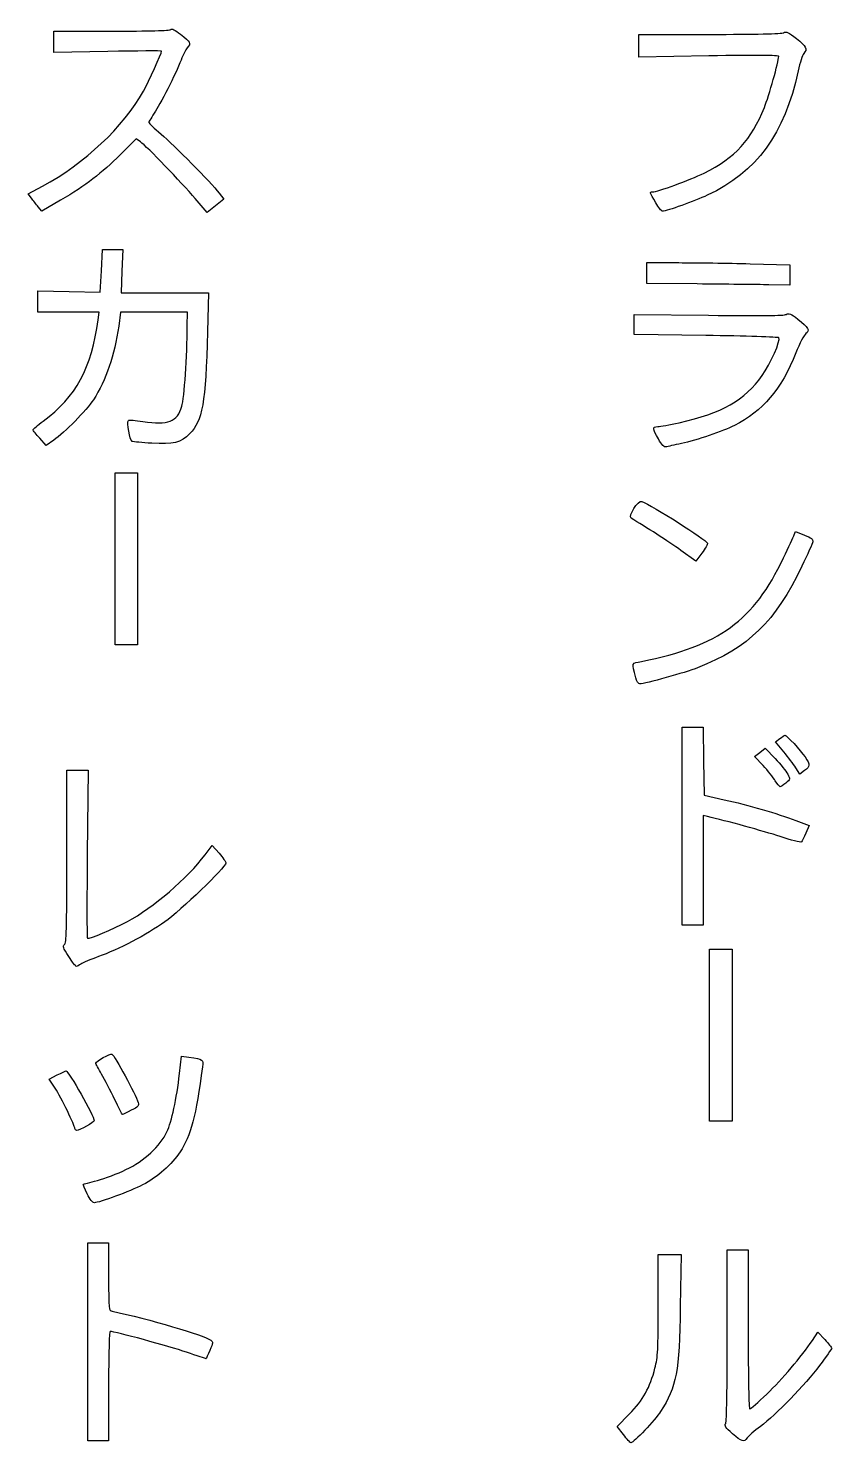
# Model space of a CAD drawing. Extents: x 0.1 to 38.2, y 0.1 to 67.1.
import ezdxf

# ---------------------------------------------------------------- set-up
doc = ezdxf.new("R2010")
doc.units = 0
doc.layers.add('Layer_1', color=7, linetype='CONTINUOUS')

msp = doc.modelspace()

# ---------------------------------------------------------------- linework, layer by layer
at = {"layer": 'Layer_1', "color": 7}
for points in [[(3.860852, 66.031509), (1.308015, 65.979632), (1.308015, 66.487199), (1.308015, 66.994765), (4.036121, 66.994765)], [(32.361183, 65.822736), (29.046305, 65.769475), (29.046305, 66.305916), (29.046305, 66.842357), (32.404296, 66.842357)], [(5.411775, 61.744701), (5.20917, 61.888968), (4.458807, 61.143916)], [(0.237084, 59.081573), (0.088365, 59.284116), (0.755343, 59.643888)], [(9.135454, 59.322283), (9.363338, 59.031437), (8.965155, 58.711895), (8.566971, 58.392354), (8.004805, 59.054814), (8.004805, 59.054814)], [(1.624271, 58.982326), (0.736484, 58.457897), (0.561143, 58.668463)], [(29.846448, 58.85941), (29.846448, 58.85941)], [(3.403201, 53.315123), (3.451068, 53.677093), (1.998521, 53.677093), (0.545974, 53.677093), (0.545974, 54.179432), (0.545974, 54.681771), (2.023834, 54.655708), (3.501695, 54.629645), (3.555723, 55.639349), (3.609751, 56.649053), (4.090888, 56.649053), (4.572026, 56.649053), (4.528892, 55.620298), (4.485759, 54.591542), (6.563635, 54.591542), (8.641511, 54.591542), (8.589485, 52.743593)], [(31.808702, 55.011632), (29.427325, 55.032894), (29.427325, 55.527135), (29.427325, 56.021376), (30.932357, 56.021211)], [(34.323438, 55.970907), (36.209489, 55.920768), (36.209489, 55.437643), (36.209489, 54.954519), (35.199786, 54.972446)], [(31.808702, 55.011633), (31.808702, 55.011632)], [(7.630347, 53.010307), (7.632944, 53.677093), (6.049504, 53.677093), (4.466065, 53.677093), (4.375017, 53.010307)], [(32.22073, 52.56963), (28.817686, 52.616715), (28.817686, 53.094332), (28.817686, 53.571949), (32.344137, 53.527494)], [(1.293035, 47.601162), (0.943926, 47.354842), (0.630644, 47.694713), (0.630644, 47.694713)], [(29.967967, 47.664409), (29.967967, 47.664409), (29.967973, 47.664409)], [(4.20377, 41.979764), (4.20377, 46.056683), (4.737199, 46.056683), (5.270628, 46.056683), (5.270628, 41.979764), (5.270628, 37.902845), (4.737199, 37.902845), (4.20377, 37.902845), (4.20377, 41.979764), (4.20377, 41.979764)], [(36.408027, 43.117685), (36.476203, 43.282996), (36.895326, 43.111274)], [(32.0347, 42.257616), (31.751549, 41.867675), (31.032549, 42.384455), (31.032549, 42.384455)], [(28.901054, 36.341668), (28.901054, 36.341668)], [(31.103816, 29.311843), (31.103816, 33.998394), (31.597625, 33.998394), (32.091438, 33.998394), (32.112012, 32.386259), (32.132586, 30.774124), (33.094532, 30.563828)], [(34.932696, 32.180186), (34.525749, 32.609999), (34.777037, 32.810512), (35.028324, 33.011028), (35.501083, 32.517074)], [(35.91216, 32.839039), (35.525857, 33.30323), (35.725543, 33.460301)], [(1.917648, 27.871358), (1.917648, 31.958926), (2.425138, 31.958926), (2.932628, 31.958926), (2.886943, 27.99798)], [(36.898233, 31.942961), (36.672543, 31.782255), (36.485497, 32.078552), (36.485497, 32.078552), (36.485508, 32.078552)], [(35.514068, 31.464606), (35.514068, 31.464606)], [(32.304047, 29.763393), (32.094486, 29.810072), (32.094486, 27.21768), (32.094486, 24.625289), (31.599158, 24.625289), (31.103832, 24.625289), (31.103832, 29.311843), (31.103816, 29.311843)], [(36.490487, 29.57867), (37.114387, 29.340257), (36.961916, 28.98313)], [(8.474045, 27.94961), (8.810102, 28.39823), (9.135977, 28.027898)], [(32.399283, 19.405309), (32.399283, 23.482229), (32.932714, 23.482229), (33.466143, 23.482229), (33.466143, 19.405309), (33.466143, 15.328389), (32.932714, 15.328389), (32.399283, 15.328389), (32.399283, 19.405309), (32.399283, 19.405309)], [(2.004361, 23.138302), (2.004361, 23.138302), (2.004362, 23.138302)], [(7.262517, 17.581886), (7.357083, 18.407563), (7.70458, 18.357509)], [(1.359396, 16.893001), (1.082073, 17.326525), (1.459225, 17.517643)], [(4.180335, 16.364664), (4.180335, 16.364664)], [(2.298668, 14.975648), (2.298668, 14.975648)], [(2.88245, 11.888224), (2.88245, 11.888224)], [(2.908301, 4.868373), (2.908301, 9.554924), (3.403627, 9.554924), (3.898954, 9.554924), (3.898954, 7.95609)], [(29.960753, 6.615213), (29.960753, 9.003451), (30.501985, 9.003451), (31.043217, 9.003451), (31.006796, 6.545868)], [(33.237528, 5.188235), (33.237528, 9.232062), (33.732857, 9.232062), (34.228182, 9.232062), (34.228182, 5.459961)], [(3.898954, 2.77276), (3.898954, 0.181819), (3.403627, 0.181819), (2.908301, 0.181819), (2.908301, 4.868373), (2.908301, 4.868373)], [(37.271266, 4.940224), (37.532897, 5.329538), (37.858821, 4.975629)], [(28.312138, 0.469451), (28.014577, 0.851332), (28.588899, 1.441055)], [(28.312138, 0.469451), (28.312138, 0.469451), (28.312138, 0.469451)], [(33.484213, 0.512318), (33.484213, 0.512318), (33.484213, 0.512318)]]:
    msp.add_lwpolyline(points, dxfattribs=at)
for points in [[(4.036121, 66.994765), (5.837634, 66.994765), (6.79137, 67.021907), (6.84414, 67.074677)], [(6.84414, 67.074677), (6.899885, 67.130423), (7.040749, 67.062344), (7.309953, 66.84955)], [(7.309953, 66.84955), (7.803611, 66.459336), (7.812917, 66.440715), (7.630285, 66.208537)], [(32.404296, 66.842357), (34.593067, 66.842357), (35.814079, 66.870077), (35.911042, 66.921969)], [(35.911042, 66.921969), (36.034576, 66.988083), (36.137094, 66.942105), (36.515664, 66.650801)], [(36.515664, 66.650801), (36.983114, 66.291106), (37.053619, 66.144921), (36.861843, 65.933012)], [(6.413689, 66.044975), (6.413689, 66.066101), (5.264912, 66.060041), (3.860852, 66.031509)], [(5.548551, 64.152096), (5.802205, 64.605672), (6.413689, 65.943569), (6.413689, 66.044975)], [(7.373993, 65.723304), (7.190215, 65.206048), (6.435239, 63.693107), (6.11535, 63.20104)], [(7.630285, 66.208537), (7.546135, 66.101557), (7.430803, 65.883202), (7.373993, 65.723304)], [(35.676061, 65.795776), (35.676061, 65.851523), (34.664701, 65.859748), (32.361183, 65.822736)], [(34.996145, 63.377747), (35.207801, 63.906327), (35.676061, 65.571637), (35.676061, 65.795776)], [(36.861843, 65.933012), (36.801515, 65.866351), (36.683656, 65.497952), (36.599932, 65.114347)], [(36.599932, 65.114347), (35.943396, 62.106199), (34.634153, 60.314199), (32.290532, 59.215942)], [(0.755343, 59.643888), (2.779186, 60.735562), (4.590778, 62.439438), (5.548551, 64.152096)], [(6.11535, 63.20104), (5.944138, 62.937674), (5.804056, 62.696791), (5.804056, 62.665743)], [(32.132569, 60.265879), (33.621026, 61.010876), (34.377636, 61.833089), (34.996145, 63.377747)], [(5.804056, 62.665743), (5.804056, 62.634696), (6.065377, 62.387237), (6.384768, 62.115835)], [(8.004805, 59.054814), (7.339422, 59.838906), (5.700302, 61.539252), (5.411775, 61.744701)], [(6.384768, 62.115835), (6.995469, 61.596893), (8.746981, 59.818087), (9.135454, 59.322283)], [(4.458807, 61.143916), (3.564703, 60.25614), (2.822478, 59.690127), (1.624271, 58.982326)], [(29.686549, 59.374356), (29.933101, 59.374356), (31.472003, 59.935254), (32.132569, 60.265879)], [(0.561143, 58.668463), (0.464706, 58.784275), (0.318879, 58.970174), (0.237084, 59.081573)], [(29.846448, 58.85941), (29.545432, 59.385237), (29.548811, 59.374356), (29.686549, 59.374356)], [(32.290532, 59.215942), (31.690646, 58.934825), (30.354084, 58.459817), (30.163443, 58.459984)], [(30.163443, 58.459984), (30.114833, 58.460027), (29.972183, 58.639768), (29.846448, 58.85941)], [(30.932357, 56.021211), (31.760123, 56.02112), (33.28611, 55.998483), (34.323438, 55.970907)], [(35.199786, 54.972446), (34.644449, 54.982304), (33.118462, 54.99994), (31.808702, 55.011633)], [(36.032067, 53.569461), (36.171502, 53.644084), (36.24685, 53.613446), (36.583911, 53.345074)], [(0.793637, 48.510751), (2.357591, 49.659222), (3.100653, 51.027246), (3.403201, 53.315123)], [(4.375017, 53.010307), (4.188112, 51.64152), (3.772264, 50.433618), (3.174634, 49.52359)], [(7.372003, 49.21468), (7.487339, 49.59367), (7.624889, 51.614579), (7.630347, 53.010307)], [(32.344137, 53.527494), (34.903941, 53.495224), (35.914849, 53.506728), (36.032067, 53.569461)], [(36.583911, 53.345074), (37.087215, 52.944337), (37.170606, 52.794643), (36.966929, 52.657516)], [(8.589485, 52.743593), (8.493708, 49.341655), (8.35106, 48.523473), (7.748698, 47.921111)], [(35.684945, 52.461374), (35.651302, 52.495019), (34.092405, 52.543734), (32.22073, 52.56963)], [(34.892231, 50.667879), (35.274905, 51.204148), (35.78595, 52.360371), (35.684945, 52.461374)], [(36.966929, 52.657516), (36.881726, 52.600152), (36.668953, 52.194087), (36.489183, 51.745763)], [(36.489183, 51.745763), (35.789252, 50.000239), (34.925881, 48.9795), (33.576427, 48.302101)], [(30.951401, 48.432339), (33.000498, 48.899449), (34.058643, 49.499708), (34.892231, 50.667879)], [(3.174634, 49.52359), (2.838748, 49.012126), (1.82533, 47.976718), (1.293035, 47.601162)], [(5.524134, 48.492803), (6.728714, 48.313591), (7.147576, 48.477222), (7.372003, 49.21468)], [(0.317362, 48.097794), (0.317362, 48.132559), (0.531686, 48.31839), (0.793637, 48.510751)], [(5.013971, 47.549349), (4.903592, 47.591706), (4.751683, 48.458896), (4.839295, 48.546508)], [(4.839295, 48.546508), (4.862364, 48.569577), (5.170541, 48.545407), (5.524134, 48.492803)], [(29.941698, 48.249249), (30.056955, 48.249616), (30.511324, 48.332019), (30.951401, 48.432339)], [(33.576427, 48.302101), (33.027603, 48.026603), (31.779405, 47.603582), (31.065707, 47.451206)], [(0.630644, 47.694713), (0.458339, 47.881643), (0.317362, 48.063029), (0.317362, 48.097794)], [(7.748698, 47.921111), (7.307977, 47.48039), (6.9806, 47.396609), (5.94063, 47.458397)], [(29.967973, 47.664409), (29.678528, 48.170304), (29.675023, 48.24837), (29.941698, 48.249249)], [(30.329937, 47.286633), (30.240616, 47.262263), (30.134964, 47.372529), (29.967967, 47.664409)], [(5.94063, 47.458397), (5.491843, 47.485061), (5.074846, 47.525989), (5.013971, 47.549349)], [(31.065707, 47.451206), (30.73041, 47.379619), (30.399313, 47.305561), (30.329937, 47.286633)], [(28.67196, 43.904769), (28.513746, 43.996716), (29.014928, 44.770998), (29.190233, 44.705459)], [(29.190233, 44.705459), (29.657576, 44.530741), (32.251856, 42.875283), (32.295767, 42.723762)], [(31.032549, 42.384455), (30.454366, 42.80002), (29.358799, 43.50561), (28.67196, 43.904769)], [(35.903041, 42.02935), (36.143286, 42.537013), (36.370531, 43.026764), (36.408027, 43.117685)], [(36.895326, 43.111274), (37.223028, 42.97701), (37.308917, 42.907708), (37.289094, 42.793555)], [(32.295767, 42.723762), (32.307903, 42.681849), (32.190433, 42.472084), (32.0347, 42.257616)], [(37.289094, 42.793555), (37.275152, 42.713257), (37.043758, 42.18856), (36.774896, 41.627564)], [(29.173099, 37.121155), (32.843168, 37.848399), (34.494332, 39.052604), (35.903041, 42.02935)], [(36.774896, 41.627564), (35.5205, 39.010201), (34.248663, 37.773325), (31.827755, 36.816417)], [(28.901054, 36.341668), (28.703538, 37.095063), (28.678434, 37.023133), (29.173099, 37.121155)], [(29.084064, 36.055904), (29.023282, 36.055904), (28.943184, 36.180974), (28.901054, 36.341668)], [(31.827755, 36.816417), (31.259405, 36.591768), (29.326182, 36.055904), (29.084064, 36.055904)], [(35.725543, 33.460301), (35.83537, 33.546692), (35.94761, 33.617371), (35.974968, 33.617371)], [(35.974968, 33.617371), (36.059068, 33.617371), (36.711074, 32.911026), (36.923322, 32.589978)], [(35.501083, 32.517074), (35.761103, 32.245399), (36.031181, 31.912241), (36.10126, 31.776726)], [(36.485508, 32.078552), (36.382633, 32.241518), (36.124625, 32.583735), (35.91216, 32.839039)], [(36.923322, 32.589978), (37.177311, 32.205789), (37.174757, 32.139856), (36.898233, 31.942961)], [(35.514068, 31.464606), (35.418133, 31.621778), (35.156518, 31.943788), (34.932696, 32.180186)], [(36.10126, 31.776726), (36.227605, 31.532395), (36.226837, 31.528862), (36.009521, 31.354965)], [(35.739428, 31.17922), (35.711404, 31.179011), (35.610001, 31.307436), (35.514068, 31.464606)], [(36.009521, 31.354965), (35.888986, 31.258513), (35.767445, 31.179429), (35.739428, 31.17922)], [(33.094532, 30.563828), (34.223748, 30.316966), (35.613461, 29.913814), (36.490487, 29.57867)], [(35.744421, 28.817268), (34.959962, 29.077734), (33.160061, 29.572718), (32.304047, 29.763393)], [(36.961916, 28.98313), (36.87806, 28.786712), (36.782372, 28.598464), (36.749282, 28.564803)], [(36.749282, 28.564803), (36.716188, 28.53114), (36.264003, 28.644751), (35.744421, 28.817268)], [(1.803996, 23.699182), (1.902265, 23.772337), (1.917648, 24.33705), (1.917648, 27.871358)], [(2.886943, 27.99798), (2.861817, 25.819458), (2.864967, 24.02238), (2.893943, 24.004473)], [(4.791217, 24.793265), (6.001181, 25.437962), (7.653191, 26.853806), (8.474045, 27.94961)], [(9.461852, 27.559327), (9.461852, 27.373219), (7.30036, 25.294943), (6.566096, 24.775056)], [(9.135977, 28.027898), (9.315208, 27.824218), (9.461852, 27.613359), (9.461852, 27.559327)], [(2.893943, 24.004473), (2.971648, 23.956447), (4.105044, 24.427657), (4.791217, 24.793265)], [(6.566096, 24.775056), (5.702472, 24.163576), (4.345785, 23.453725), (3.416409, 23.127067)], [(2.004362, 23.138302), (1.736163, 23.545086), (1.706927, 23.626922), (1.803996, 23.699182)], [(2.367771, 22.662027), (2.340604, 22.662027), (2.17707, 22.876352), (2.004361, 23.138302)], [(3.416409, 23.127067), (3.04623, 22.996957), (2.669962, 22.839093), (2.580259, 22.776265)], [(2.580259, 22.776265), (2.490556, 22.713434), (2.394937, 22.662027), (2.367771, 22.662027)], [(3.29173, 18.074812), (3.295613, 18.160393), (3.98097, 18.552408), (4.051017, 18.509118)], [(4.051017, 18.509118), (4.186187, 18.425578), (5.183885, 16.590896), (5.302864, 16.207077)], [(7.70458, 18.357509), (8.405605, 18.256535), (8.398873, 18.261186), (8.352298, 17.910164)], [(1.459225, 17.517643), (1.666658, 17.622757), (1.855355, 17.708761), (1.878549, 17.708761)], [(1.878549, 17.708761), (2.002984, 17.708761), (3.213117, 15.569393), (3.213117, 15.349409)], [(3.565855, 17.54991), (3.413761, 17.809419), (3.290405, 18.045625), (3.29173, 18.074812)], [(4.180335, 16.364664), (3.994464, 16.757043), (3.717948, 17.290404), (3.565855, 17.54991)], [(6.663607, 14.818408), (6.891372, 15.304646), (7.125351, 16.384264), (7.262517, 17.581886)], [(8.352298, 17.910164), (8.04385, 15.585488), (7.791716, 14.621296), (7.29761, 13.876892)], [(2.298668, 14.975648), (2.298668, 15.118035), (1.657234, 16.427405), (1.359396, 16.893001)], [(4.55407, 15.651251), (4.534388, 15.651251), (4.366206, 15.972288), (4.180335, 16.364664)], [(5.302864, 16.207077), (5.347714, 16.062396), (5.301651, 16.011948), (4.972417, 15.84511)], [(4.972417, 15.84511), (4.762009, 15.738486), (4.573753, 15.651251), (4.55407, 15.651251)], [(2.377405, 14.889209), (2.3341, 14.889209), (2.298668, 14.928108), (2.298668, 14.975648)], [(3.213117, 15.349409), (3.213117, 15.271056), (2.519694, 14.889209), (2.377405, 14.889209)], [(4.722563, 13.031095), (5.584832, 13.446517), (6.351786, 14.15273), (6.663607, 14.818408)], [(7.29761, 13.876892), (6.901114, 13.279546), (6.207058, 12.670976), (5.509816, 12.3093)], [(3.365525, 12.518528), (3.721779, 12.612489), (4.332446, 12.843143), (4.722563, 13.031095)], [(2.88245, 11.888224), (2.766945, 12.123736), (2.682645, 12.323459), (2.695116, 12.332058)], [(2.695116, 12.332058), (2.707587, 12.340666), (3.009271, 12.424568), (3.365525, 12.518528)], [(5.509816, 12.3093), (4.918133, 12.002378), (3.45687, 11.460026), (3.221617, 11.460026)], [(3.221617, 11.460026), (3.140448, 11.460026), (3.014428, 11.619126), (2.88245, 11.888224)], [(3.898954, 7.95609), (3.898954, 6.359632), (3.899205, 6.357199), (4.070413, 6.320835)], [(4.070413, 6.320835), (5.774204, 5.958933), (8.427202, 5.181196), (8.741246, 4.951563)], [(29.80819, 3.624202), (29.944737, 4.163695), (29.960753, 4.477679), (29.960753, 6.615213)], [(31.006796, 6.545868), (30.960514, 3.423068), (30.835975, 2.757912), (30.074766, 1.567953)], [(3.975115, 5.363698), (3.925863, 5.363698), (3.898954, 4.448265), (3.898954, 2.77276)], [(7.591283, 4.376674), (6.77909, 4.651705), (4.170548, 5.363698), (3.975115, 5.363698)], [(34.228182, 5.459961), (34.228182, 3.094945), (34.255529, 1.687858), (34.301503, 1.687858)], [(8.741246, 4.951563), (8.859102, 4.865384), (8.855928, 4.82904), (8.698608, 4.463342)], [(33.161653, 1.002634), (33.209284, 1.091633), (33.237528, 2.649734), (33.237528, 5.188235)], [(35.109723, 2.390428), (35.829011, 3.078071), (36.749736, 4.164175), (37.271266, 4.940224)], [(37.858821, 4.975629), (38.038078, 4.780977), (38.186106, 4.597465), (38.187771, 4.567826)], [(8.515399, 4.068228), (8.508118, 4.068228), (8.092267, 4.20703), (7.591283, 4.376674)], [(8.698608, 4.463342), (8.605123, 4.246028), (8.522679, 4.068228), (8.515399, 4.068228)], [(38.187771, 4.567826), (38.189464, 4.538187), (37.930585, 4.168504), (37.612551, 3.746311)], [(28.588899, 1.441055), (29.24475, 2.114491), (29.576353, 2.70823), (29.80819, 3.624202)], [(37.612551, 3.746311), (36.925321, 2.834002), (35.542488, 1.412353), (34.806311, 0.861297)], [(34.301503, 1.687858), (34.34183, 1.687858), (34.705527, 2.004015), (35.109723, 2.390428)], [(30.074766, 1.567953), (29.818008, 1.166574), (28.791575, 0.087571), (28.666508, 0.087571)], [(33.484213, 0.512318), (33.151363, 0.803487), (33.098266, 0.884194), (33.161653, 1.002634)], [(34.806311, 0.861297), (34.516554, 0.644401), (34.231701, 0.398729), (34.173307, 0.315358)], [(28.666508, 0.087571), (28.635263, 0.087571), (28.475796, 0.259419), (28.312138, 0.469451)], [(34.173307, 0.315358), (34.020244, 0.096833), (33.929534, 0.122761), (33.484213, 0.512318)]]:
    msp.add_open_spline(points, degree=3, dxfattribs=at)

doc.saveas('drawing.dxf')
